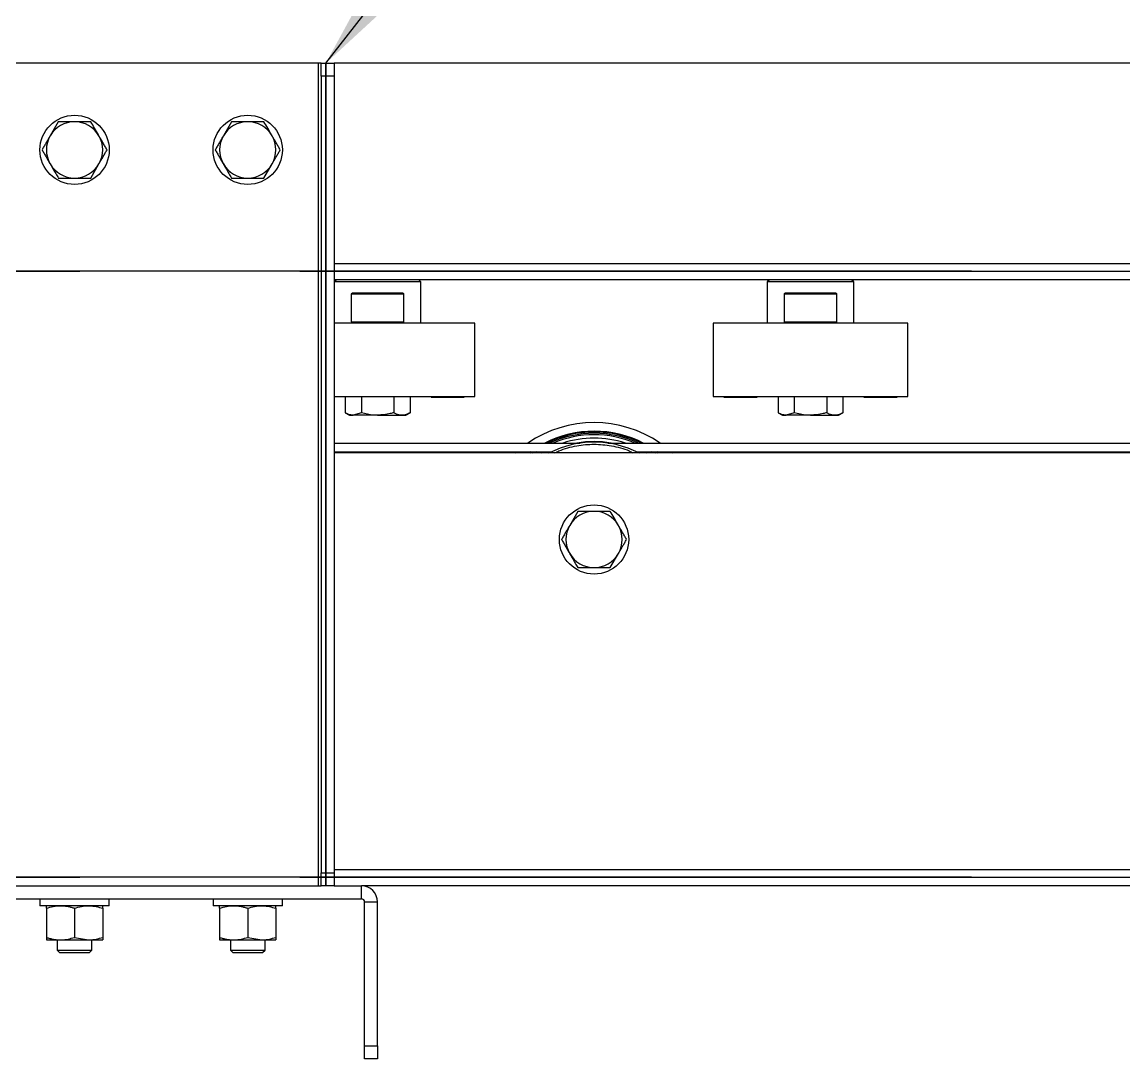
# Model space of a CAD drawing. Header units: millimetres. Extents: x 15 to 415, y 5 to 292.
# Drawn here: x 165.3 to 178.03, y 116.09 to 128.07 of the extents above; entities that cross this region are included whole.
import ezdxf

# ---------------------------------------------------------------- set-up
doc = ezdxf.new("R2010")
doc.units = ezdxf.units.MM
doc.linetypes.add('CENTERX2', pattern=[20.32, 12.7, -2.54, 2.54, -2.54])
doc.dimstyles.new('SLDDIMSTYLE1', dxfattribs={"dimtxt": 0.18, "dimasz": 3.302, "dimexe": 0, "dimexo": 0.0625, "dimgap": 0, "dimtad": 0, "dimtih": 1, "dimtoh": 1, "dimdec": 0, "dimrnd": 1e-09, "dimzin": 0, "dimdsep": 46, "dimtxsty": 'Standard', "dimsah": 1, "dimcen": 0.09, "dimadec": 0, "dimazin": 0, "dimtfac": 3.302, "dimtdec": 0, "dimtofl": 0, "dimtmove": 0, "dimatfit": 3, "dimfxl": 0, "dimfrac": 2, "dimtolj": 1, "dimtzin": 0, "dimarcsym": 0})

msp = doc.modelspace()

# ---------------------------------------------------------------- linework, layer by layer
at = {"color": 7, "linetype": 'Continuous', "lineweight": 25}
for p, q in [((168.72054, 127.58944), (165.0942, 127.58944)), ((168.72054, 127.58944), (168.72054, 118.08944)), ((168.75737, 127.58944), (168.72054, 127.58944)), ((168.75737, 127.43944), (168.75737, 127.58944)), ((168.75737, 127.58944), (168.90737, 127.58944)), ((168.90737, 127.58944), (168.90737, 127.43944)), ((204.90737, 127.58944), (168.90737, 127.58944)), ((168.90737, 127.43944), (168.75737, 127.43944)), ((168.75737, 127.43944), (168.75737, 118.23944)), ((168.90737, 127.43944), (168.90737, 118.23944)), ((165.71973, 126.91444), (165.62591, 126.75194)), ((167.71973, 126.91444), (167.62591, 126.75194)), ((166.095, 126.26444), (166.18882, 126.42694)), ((168.095, 126.26444), (168.18882, 126.42694)), ((168.93237, 125.08944), (168.90737, 125.06444)), ((204.90737, 125.08944), (168.90737, 125.08944)), ((169.40737, 125.06444), (168.90737, 125.06444)), ((169.90737, 125.06444), (169.40737, 125.06444)), ((169.90737, 125.06444), (169.88237, 125.08944)), ((169.90737, 124.58944), (169.90737, 125.06444)), ((173.93237, 125.08944), (173.90737, 125.06444)), ((173.90737, 125.06444), (173.90737, 124.58944)), ((174.40737, 125.06444), (173.90737, 125.06444)), ((174.90737, 125.06444), (174.40737, 125.06444)), ((174.90737, 125.06444), (174.88237, 125.08944)), ((174.90737, 124.58944), (174.90737, 125.06444)), ((169.10737, 124.60444), (169.10737, 124.92444)), ((169.70737, 124.92444), (169.10737, 124.92444)), ((169.12848, 124.93944), (169.68625, 124.93944)), ((169.70737, 124.92444), (169.70737, 124.60444)), ((174.10737, 124.60444), (174.10737, 124.92444)), ((174.70737, 124.92444), (174.10737, 124.92444)), ((174.12848, 124.93944), (174.68625, 124.93944)), ((174.70737, 124.92444), (174.70737, 124.60444)), ((169.10737, 124.60444), (169.70737, 124.60444)), ((174.10737, 124.60444), (174.70737, 124.60444)), ((169.6002, 124.58944), (168.90737, 124.58944)), ((170.53237, 124.58944), (169.6002, 124.58944)), ((170.53237, 123.73944), (170.53237, 124.58944)), ((173.28237, 124.58944), (173.28237, 123.73944)), ((174.6002, 124.58944), (173.28237, 124.58944)), ((175.53237, 124.58944), (174.6002, 124.58944)), ((175.53237, 123.73944), (175.53237, 124.58944)), ((168.90737, 123.73944), (169.6002, 123.73944)), ((169.03209, 123.73944), (169.03209, 123.55347)), ((169.21973, 123.73944), (169.21973, 123.55347)), ((169.595, 123.73944), (169.595, 123.55347)), ((169.6002, 123.73944), (170.53237, 123.73944)), ((169.78264, 123.73944), (169.78264, 123.55347)), ((170.02761, 123.73444), (170.02761, 123.73944)), ((170.03, 123.73444), (170.03, 123.73944)), ((170.03, 123.73444), (170.06065, 123.73444)), ((170.06065, 123.73944), (170.06065, 123.73444)), ((170.06065, 123.73444), (170.07382, 123.73444)), ((170.07382, 123.73444), (170.07382, 123.73944)), ((170.08413, 123.73444), (170.08413, 123.73944)), ((170.08992, 123.73444), (170.08992, 123.73944)), ((170.08992, 123.73444), (170.10156, 123.73444)), ((170.10156, 123.73444), (170.10156, 123.73944)), ((170.10156, 123.73444), (170.11635, 123.73444)), ((170.11635, 123.73444), (170.11635, 123.73944)), ((170.11635, 123.73444), (170.128, 123.73444)), ((170.128, 123.73944), (170.128, 123.73444)), ((170.128, 123.73444), (170.14168, 123.73444)), ((170.14587, 123.73444), (170.14587, 123.73944)), ((170.14587, 123.73444), (170.16031, 123.73444)), ((170.16031, 123.73444), (170.16031, 123.73944)), ((170.17571, 123.73444), (170.17571, 123.73944)), ((170.17571, 123.73444), (170.18465, 123.73444)), ((170.18465, 123.73444), (170.18465, 123.73944)), ((170.18465, 123.73444), (170.19327, 123.73444)), ((170.19327, 123.73444), (170.19327, 123.73944)), ((170.19327, 123.73444), (170.20222, 123.73444)), ((170.20222, 123.73444), (170.20222, 123.73944)), ((170.20222, 123.73444), (170.21086, 123.73444)), ((170.21086, 123.73444), (170.21086, 123.73944)), ((170.21086, 123.73444), (170.21978, 123.73444)), ((170.21978, 123.73444), (170.21978, 123.73944)), ((170.21978, 123.73444), (170.22927, 123.73444)), ((170.22927, 123.73444), (170.22927, 123.73944)), ((170.22927, 123.73444), (170.23689, 123.73444)), ((170.23689, 123.73444), (170.23689, 123.73944)), ((170.23689, 123.73444), (170.24032, 123.73444)), ((170.24032, 123.73444), (170.24032, 123.73944)), ((170.24032, 123.73444), (170.24628, 123.73444)), ((170.25788, 123.73444), (170.26282, 123.73444)), ((170.26174, 123.73444), (170.26174, 123.73944)), ((170.28058, 123.73444), (170.28658, 123.73444)), ((170.28898, 123.73944), (170.28898, 123.73444)), ((170.28908, 123.73444), (170.28908, 123.73944)), ((170.28908, 123.73444), (170.32815, 123.73444)), ((170.32815, 123.73444), (170.32815, 123.73944)), ((170.33893, 123.73944), (170.33893, 123.73444)), ((170.33893, 123.73444), (170.36562, 123.73444)), ((170.36562, 123.73444), (170.36562, 123.73944)), ((170.36687, 123.73444), (170.37695, 123.73444)), ((170.37695, 123.73444), (170.37695, 123.73944)), ((170.37695, 123.73444), (170.38741, 123.73444)), ((170.38741, 123.73444), (170.38741, 123.73944)), ((170.39057, 123.73444), (170.39502, 123.73444)), ((170.39502, 123.73944), (170.39502, 123.73444)), ((170.3978, 123.73444), (170.3978, 123.73944)), ((170.39803, 123.73444), (170.4, 123.73444)), ((170.4, 123.73944), (170.4, 123.73444)), ((170.4021, 123.73444), (170.4021, 123.73944)), ((170.40302, 123.73444), (170.40716, 123.73444)), ((170.40716, 123.73944), (170.40716, 123.73444)), ((173.28237, 123.73944), (174.6002, 123.73944)), ((173.40758, 123.73944), (173.40758, 123.73444)), ((173.40801, 123.73444), (173.40801, 123.73944)), ((173.40801, 123.73444), (173.40872, 123.73444)), ((173.40918, 123.73944), (173.40918, 123.73444)), ((173.4107, 123.73444), (173.4107, 123.73944)), ((173.41693, 123.73444), (173.43462, 123.73444)), ((173.44106, 123.73444), (173.442, 123.73444)), ((173.442, 123.73444), (173.442, 123.73944)), ((173.442, 123.73444), (173.45236, 123.73444)), ((173.45236, 123.73444), (173.45236, 123.73944)), ((173.45236, 123.73444), (173.47266, 123.73444)), ((173.47266, 123.73444), (173.47266, 123.73944)), ((173.47266, 123.73444), (173.48851, 123.73444)), ((173.48857, 123.73444), (173.48857, 123.73944)), ((173.48857, 123.73444), (173.48974, 123.73444)), ((173.48974, 123.73944), (173.48974, 123.73444)), ((173.48974, 123.73444), (173.49985, 123.73444)), ((173.49985, 123.73444), (173.49985, 123.73944)), ((173.51868, 123.73444), (173.51868, 123.73944)), ((173.51868, 123.73444), (173.52386, 123.73444)), ((173.52386, 123.73444), (173.52386, 123.73944)), ((173.52386, 123.73444), (173.53686, 123.73444)), ((173.53891, 123.73444), (173.53891, 123.73944)), ((173.53891, 123.73444), (173.54579, 123.73444)), ((173.54579, 123.73444), (173.54579, 123.73944)), ((173.54579, 123.73444), (173.54771, 123.73444)), ((173.55975, 123.73444), (173.55975, 123.73944)), ((173.55975, 123.73444), (173.56661, 123.73444)), ((173.56661, 123.73444), (173.56661, 123.73944)), ((173.58043, 123.73444), (173.58043, 123.73944)), ((173.58043, 123.73444), (173.58302, 123.73444)), ((173.58343, 123.73444), (173.58343, 123.73944)), ((173.58343, 123.73444), (173.60729, 123.73444)), ((173.60729, 123.73444), (173.60729, 123.73944)), ((173.60936, 123.73944), (173.60936, 123.73444)), ((173.62928, 123.73444), (173.62928, 123.73944)), ((173.63209, 123.73444), (173.63209, 123.73944)), ((173.63209, 123.73444), (173.63473, 123.73444)), ((173.64054, 123.73444), (173.64054, 123.73944)), ((173.64054, 123.73444), (173.65669, 123.73444)), ((173.65669, 123.73444), (173.65669, 123.73944)), ((173.67848, 123.73444), (173.67848, 123.73944)), ((173.68132, 123.73444), (173.68132, 123.73944)), ((173.68132, 123.73444), (173.68276, 123.73444)), ((173.68276, 123.73444), (173.68276, 123.73944)), ((173.68276, 123.73444), (173.69587, 123.73444)), ((173.69587, 123.73444), (173.69587, 123.73944)), ((173.69587, 123.73444), (173.71271, 123.73444)), ((173.71271, 123.73444), (173.71271, 123.73944)), ((173.71271, 123.73444), (173.72573, 123.73444)), ((173.72573, 123.73444), (173.72573, 123.73944)), ((173.72573, 123.73444), (173.78292, 123.73444)), ((173.78292, 123.73444), (173.78292, 123.73944)), ((173.78533, 123.73444), (173.78533, 123.73944)), ((174.03209, 123.73944), (174.03209, 123.55347)), ((174.21973, 123.73944), (174.21973, 123.55347)), ((174.595, 123.73944), (174.595, 123.55347)), ((174.6002, 123.73944), (175.53237, 123.73944)), ((174.78264, 123.73944), (174.78264, 123.55347)), ((175.02761, 123.73444), (175.02761, 123.73944)), ((175.03, 123.73444), (175.03, 123.73944)), ((175.03, 123.73444), (175.06065, 123.73444)), ((175.06065, 123.73944), (175.06065, 123.73444)), ((175.06065, 123.73444), (175.07382, 123.73444)), ((175.07382, 123.73444), (175.07382, 123.73944)), ((175.08413, 123.73444), (175.08413, 123.73944)), ((175.08992, 123.73444), (175.08992, 123.73944)), ((175.08992, 123.73444), (175.10156, 123.73444)), ((175.10156, 123.73444), (175.10156, 123.73944)), ((175.10156, 123.73444), (175.11635, 123.73444)), ((175.11635, 123.73444), (175.11635, 123.73944)), ((175.11635, 123.73444), (175.128, 123.73444)), ((175.128, 123.73944), (175.128, 123.73444)), ((175.128, 123.73444), (175.14168, 123.73444)), ((175.14587, 123.73444), (175.14587, 123.73944)), ((175.14587, 123.73444), (175.16031, 123.73444)), ((175.16031, 123.73444), (175.16031, 123.73944)), ((175.17571, 123.73444), (175.17571, 123.73944)), ((175.17571, 123.73444), (175.18465, 123.73444)), ((175.18465, 123.73444), (175.18465, 123.73944)), ((175.18465, 123.73444), (175.19327, 123.73444)), ((175.19327, 123.73444), (175.19327, 123.73944)), ((175.19327, 123.73444), (175.20222, 123.73444)), ((175.20222, 123.73444), (175.20222, 123.73944)), ((175.20222, 123.73444), (175.21086, 123.73444)), ((175.21086, 123.73444), (175.21086, 123.73944)), ((175.21086, 123.73444), (175.21978, 123.73444)), ((175.21978, 123.73444), (175.21978, 123.73944)), ((175.21978, 123.73444), (175.22927, 123.73444)), ((175.22927, 123.73444), (175.22927, 123.73944)), ((175.22927, 123.73444), (175.23689, 123.73444)), ((175.23689, 123.73444), (175.23689, 123.73944)), ((175.23689, 123.73444), (175.24032, 123.73444)), ((175.24032, 123.73444), (175.24032, 123.73944)), ((175.24032, 123.73444), (175.24628, 123.73444)), ((175.25788, 123.73444), (175.26282, 123.73444)), ((175.26174, 123.73444), (175.26174, 123.73944)), ((175.28058, 123.73444), (175.28658, 123.73444)), ((175.28898, 123.73944), (175.28898, 123.73444)), ((175.28908, 123.73444), (175.28908, 123.73944)), ((175.28908, 123.73444), (175.32815, 123.73444)), ((175.32815, 123.73444), (175.32815, 123.73944)), ((175.33893, 123.73944), (175.33893, 123.73444)), ((175.33893, 123.73444), (175.36562, 123.73444)), ((175.36562, 123.73444), (175.36562, 123.73944)), ((175.36687, 123.73444), (175.37695, 123.73444)), ((175.37695, 123.73444), (175.37695, 123.73944)), ((175.37695, 123.73444), (175.38741, 123.73444)), ((175.38741, 123.73444), (175.38741, 123.73944)), ((175.39057, 123.73444), (175.39502, 123.73444)), ((175.39502, 123.73944), (175.39502, 123.73444)), ((175.3978, 123.73444), (175.3978, 123.73944)), ((175.39803, 123.73444), (175.4, 123.73444)), ((175.4, 123.73944), (175.4, 123.73444)), ((175.4021, 123.73444), (175.4021, 123.73944)), ((175.40302, 123.73444), (175.40716, 123.73444)), ((175.40716, 123.73944), (175.40716, 123.73444)), ((169.03209, 123.55347), (169.08237, 123.52444)), ((169.08237, 123.52444), (169.12591, 123.52444)), ((169.21973, 123.55347), (169.12591, 123.52444)), ((169.40737, 123.52444), (169.12591, 123.52444)), ((169.40737, 123.52444), (169.68882, 123.52444)), ((169.68882, 123.52444), (169.73237, 123.52444)), ((169.73237, 123.52444), (169.78264, 123.55347)), ((174.03209, 123.55347), (174.08237, 123.52444)), ((174.08237, 123.52444), (174.12591, 123.52444)), ((174.21973, 123.55347), (174.12591, 123.52444)), ((174.40737, 123.52444), (174.12591, 123.52444)), ((174.40737, 123.52444), (174.68882, 123.52444)), ((174.68882, 123.52444), (174.73237, 123.52444)), ((174.73237, 123.52444), (174.78264, 123.55347)), ((168.90737, 123.20294), (171.74692, 123.20294)), ((172.06781, 123.20294), (181.74692, 123.20294)), ((168.90737, 123.10294), (171.41906, 123.10294)), ((194.90737, 123.08944), (168.90737, 123.08944)), ((171.00045, 123.08944), (171.01556, 123.10294)), ((171.17571, 123.10294), (171.15737, 123.08944)), ((171.19725, 123.08944), (171.21665, 123.10294)), ((171.24637, 123.10294), (171.22612, 123.08944)), ((172.39567, 123.10294), (181.41906, 123.10294)), ((172.58861, 123.08944), (172.56836, 123.10294)), ((172.59808, 123.10294), (172.61748, 123.08944)), ((172.65737, 123.08944), (172.63902, 123.10294)), ((172.79917, 123.10294), (172.81428, 123.08944)), ((171.71973, 122.41444), (171.62591, 122.25194)), ((172.095, 121.76444), (172.18882, 121.92694)), ((168.75737, 118.23944), (168.90737, 118.23944)), ((168.75737, 118.08944), (168.75737, 118.23944)), ((168.90737, 118.23944), (168.90737, 118.08944)), ((165.0942, 118.08944), (168.72054, 118.08944)), ((168.72054, 118.08944), (168.75737, 118.08944)), ((168.90737, 118.08944), (168.75737, 118.08944)), ((168.90737, 118.08944), (169.22054, 118.08944)), ((169.22054, 117.93944), (169.22054, 118.08944)), ((194.90737, 118.08944), (169.22054, 118.08944)), ((164.5942, 117.93944), (169.22054, 117.93944)), ((165.50737, 117.93944), (165.50737, 117.85944)), ((166.30737, 117.85944), (165.50737, 117.85944)), ((166.30737, 117.85944), (166.30737, 117.93944)), ((167.50737, 117.93944), (167.50737, 117.85944)), ((168.30737, 117.85944), (167.50737, 117.85944)), ((168.30737, 117.85944), (168.30737, 117.93944)), ((169.25737, 117.90261), (169.40737, 117.90261)), ((169.25737, 116.23944), (169.25737, 117.90261)), ((169.40737, 116.23944), (169.40737, 117.90261)), ((165.58237, 117.83042), (165.58237, 117.49347)), ((165.90737, 117.83042), (165.90737, 117.49347)), ((166.23237, 117.83042), (166.23237, 117.49347)), ((167.58237, 117.83042), (167.58237, 117.49347)), ((167.90737, 117.83042), (167.90737, 117.49347)), ((168.23237, 117.83042), (168.23237, 117.49347)), ((165.90737, 117.49347), (166.06987, 117.46444)), ((167.90737, 117.49347), (168.06987, 117.46444)), ((165.58237, 117.46444), (165.74487, 117.46444)), ((165.70737, 117.46444), (165.70737, 117.34717)), ((165.70737, 117.34717), (165.73509, 117.31944)), ((165.70737, 117.34717), (166.10737, 117.34717)), ((165.74487, 117.46444), (166.06987, 117.46444)), ((166.06987, 117.46444), (166.23237, 117.46444)), ((166.07964, 117.31944), (166.10737, 117.34717)), ((166.10737, 117.34717), (166.10737, 117.46444)), ((167.58237, 117.46444), (167.74487, 117.46444)), ((167.70737, 117.46444), (167.70737, 117.34717)), ((167.70737, 117.34717), (167.73509, 117.31944)), ((167.70737, 117.34717), (168.10737, 117.34717)), ((167.74487, 117.46444), (168.06987, 117.46444)), ((168.06987, 117.46444), (168.23237, 117.46444)), ((168.07964, 117.31944), (168.10737, 117.34717)), ((168.10737, 117.34717), (168.10737, 117.46444)), ((165.73509, 117.31944), (166.07964, 117.31944)), ((167.73509, 117.31944), (168.07964, 117.31944)), ((169.25737, 116.08944), (169.25737, 116.23944)), ((169.25737, 116.23944), (169.40737, 116.23944)), ((169.40737, 116.23944), (169.40737, 116.08944)), ((169.40737, 116.08944), (169.25737, 116.08944))]:
    msp.add_line(p, q, dxfattribs=at)
at = {"color": 7, "linetype": 'CENTERX2'}
for p, q in [((168.80837, 127.58944), (168.80837, 118.08944)), ((168.80837, 118.08944), (168.80837, 127.58944)), ((216.90737, 125.18844), (66.90737, 125.18844)), ((66.90737, 125.18844), (216.90737, 125.18844)), ((66.90737, 118.18844), (216.90737, 118.18844)), ((216.90737, 118.18844), (66.90737, 118.18844))]:
    msp.add_line(p, q, dxfattribs=at)
at = {"color": 8, "linetype": 'Continuous', "lineweight": 25}
for p, q in [((168.90737, 125.27627), (204.90737, 125.27627)), ((171.17366, 123.08944), (171.19243, 123.10294)), ((171.29868, 123.08944), (171.32143, 123.10294)), ((171.37941, 123.08944), (171.40581, 123.10294)), ((172.40892, 123.10294), (172.43532, 123.08944)), ((172.4933, 123.10294), (172.51605, 123.08944)), ((172.62231, 123.10294), (172.64107, 123.08944)), ((168.90737, 118.27627), (194.90737, 118.27627))]:
    msp.add_line(p, q, dxfattribs=at)
at = {"color": 7, "linetype": 'Continuous', "lineweight": 25}
for centre in [(165.90737, 126.58944), (167.90737, 126.58944), (171.90737, 122.08944)]:
    msp.add_circle(centre, 0.4, dxfattribs=at)
for centre, radius, start, end in [((165.90737, 126.58944), 0.325, 90, 150), ((165.90737, 126.58944), 0.325, 30, 90), ((167.90737, 126.58944), 0.325, 90, 150), ((167.90737, 126.58944), 0.325, 30, 90), ((165.90737, 126.58944), 0.325, 150, 210), ((165.90737, 126.58944), 0.325, 330, 30), ((167.90737, 126.58944), 0.325, 150, 210), ((167.90737, 126.58944), 0.325, 330, 30), ((165.90737, 126.58944), 0.325, 210, 270), ((165.90737, 126.58944), 0.325, 270, 330), ((167.90737, 126.58944), 0.325, 210, 270), ((167.90737, 126.58944), 0.325, 270, 330), ((171.90737, 122.08944), 1.35, 55.569721, 124.430279), ((171.90737, 122.08944), 1.25, 62.973947, 117.026053), ((171.90737, 122.08944), 1.125, 90, 117.266044), ((171.90737, 122.08944), 1.22649, 65.213844, 114.786156), ((171.90737, 122.08944), 1.21, 90, 113.037645), ((171.90737, 122.08944), 1.21, 66.962355, 90), ((171.90737, 122.08944), 1.125, 62.733956, 90), ((171.90737, 122.08944), 0.325, 90, 150), ((171.90737, 122.08944), 0.325, 30, 90), ((171.90737, 122.08944), 0.325, 150, 210), ((171.90737, 122.08944), 0.325, 330, 30), ((171.90737, 122.08944), 0.325, 210, 270), ((171.90737, 122.08944), 0.325, 270, 330), ((169.22054, 117.90261), 0.18683, 0, 90), ((169.22054, 117.90261), 0.03683, 0, 90)]:
    msp.add_arc(centre, radius, start, end, dxfattribs=at)
at = {"color": 8, "linetype": 'Continuous', "lineweight": 25}
for radius, start, end in [(1.24029, 63.866951, 116.133049), (1.17068, 72.018173, 107.981827), (1.13081, 79.961409, 100.038591)]:
    msp.add_arc((171.90737, 122.08944), radius, start, end, dxfattribs=at)
at = {"color": 7, "linetype": 'Continuous', "lineweight": 25}
for points, knots in [([(165.90737, 126.91444), (165.89201, 126.91444), (165.82851, 126.91444), (165.76664, 126.91444), (165.71973, 126.91444)], [0, 0, 0, 0, 0.241851417, 1, 1, 1, 1]), ([(166.095, 126.91444), (166.08133, 126.91444), (166.02022, 126.91444), (165.95669, 126.91444), (165.90737, 126.91444)], [0, 0, 0, 0, 0.22371328, 1, 1, 1, 1]), ([(166.18882, 126.75194), (166.1866, 126.7558), (166.16976, 126.78496), (166.13801, 126.83996), (166.10943, 126.88947), (166.095, 126.91444)], [0, 0, 0, 0, 0.07007691, 0.53077766, 1, 1, 1, 1]), ([(167.90737, 126.91444), (167.89201, 126.91444), (167.82851, 126.91444), (167.76664, 126.91444), (167.71973, 126.91444)], [0, 0, 0, 0, 0.241851417, 1, 1, 1, 1]), ([(168.095, 126.91444), (168.08133, 126.91444), (168.02022, 126.91444), (167.95669, 126.91444), (167.90737, 126.91444)], [0, 0, 0, 0, 0.22371328, 1, 1, 1, 1]), ([(168.18882, 126.75194), (168.1866, 126.7558), (168.16976, 126.78496), (168.13801, 126.83996), (168.10943, 126.88947), (168.095, 126.91444)], [0, 0, 0, 0, 0.07007691, 0.53077766, 1, 1, 1, 1]), ([(165.62591, 126.75194), (165.62368, 126.74809), (165.61782, 126.73793), (165.6083, 126.72145), (165.59738, 126.70252), (165.58277, 126.67723), (165.5682, 126.652), (165.55372, 126.6269), (165.54286, 126.6081), (165.53568, 126.59567), (165.53209, 126.58944)], [0, 0, 0, 0, 0.070036107, 0.184842993, 0.299816611, 0.41526294, 0.647866756, 0.765024679, 0.882473115, 1, 1, 1, 1]), ([(166.28264, 126.58944), (166.27507, 126.60257), (166.25988, 126.62888), (166.24051, 126.66242), (166.22481, 126.68961), (166.2129, 126.71025), (166.20088, 126.73105), (166.19285, 126.74498), (166.18882, 126.75194)], [0, 0, 0, 0, 0.2473449, 0.49601219, 0.62098533, 0.74684355, 0.87330953, 1, 1, 1, 1]), ([(167.62591, 126.75194), (167.62368, 126.74809), (167.61782, 126.73793), (167.6083, 126.72145), (167.59738, 126.70252), (167.58277, 126.67723), (167.5682, 126.652), (167.55372, 126.6269), (167.54286, 126.6081), (167.53568, 126.59567), (167.53209, 126.58944)], [0, 0, 0, 0, 0.070036107, 0.184842993, 0.299816611, 0.41526294, 0.647866756, 0.765024679, 0.882473115, 1, 1, 1, 1]), ([(168.28264, 126.58944), (168.27507, 126.60257), (168.25988, 126.62888), (168.24051, 126.66242), (168.22481, 126.68961), (168.2129, 126.71025), (168.20088, 126.73105), (168.19285, 126.74498), (168.18882, 126.75194)], [0, 0, 0, 0, 0.2473449, 0.49601219, 0.62098533, 0.74684355, 0.87330953, 1, 1, 1, 1]), ([(165.53209, 126.58944), (165.53587, 126.5829), (165.54721, 126.56325), (165.56644, 126.52995), (165.58994, 126.48924), (165.60985, 126.45475), (165.62189, 126.43391), (165.62591, 126.42694)], [0, 0, 0, 0, 0.12359753, 0.37124782, 0.62101355, 0.87330139, 1, 1, 1, 1]), ([(166.18882, 126.42694), (166.19105, 126.4308), (166.20057, 126.44728), (166.21374, 126.4701), (166.22829, 126.4953), (166.23921, 126.51422), (166.25013, 126.53313), (166.26102, 126.55198), (166.27187, 126.57078), (166.27905, 126.58322), (166.28264, 126.58944)], [0, 0, 0, 0, 0.07003681, 0.29977827, 0.41522575, 0.53148028, 0.64786324, 0.76502233, 0.88247194, 1, 1, 1, 1]), ([(167.53209, 126.58944), (167.53587, 126.5829), (167.54721, 126.56325), (167.56644, 126.52995), (167.58994, 126.48924), (167.60985, 126.45475), (167.62189, 126.43391), (167.62591, 126.42694)], [0, 0, 0, 0, 0.12359753, 0.37124782, 0.62101355, 0.87330139, 1, 1, 1, 1]), ([(168.18882, 126.42694), (168.19105, 126.4308), (168.20057, 126.44728), (168.21374, 126.4701), (168.22829, 126.4953), (168.23921, 126.51422), (168.25013, 126.53313), (168.26102, 126.55198), (168.27187, 126.57078), (168.27905, 126.58322), (168.28264, 126.58944)], [0, 0, 0, 0, 0.07003681, 0.29977827, 0.41522575, 0.53148028, 0.64786324, 0.76502233, 0.88247194, 1, 1, 1, 1]), ([(165.62591, 126.42694), (165.62813, 126.42309), (165.64009, 126.40239), (165.66174, 126.36488), (165.69089, 126.31438), (165.71001, 126.28128), (165.71973, 126.26444)], [0, 0, 0, 0, 0.07005137, 0.3766066, 0.68307341, 1, 1, 1, 1]), ([(167.62591, 126.42694), (167.62813, 126.42309), (167.64009, 126.40239), (167.66174, 126.36488), (167.69089, 126.31438), (167.71001, 126.28128), (167.71973, 126.26444)], [0, 0, 0, 0, 0.07005137, 0.3766066, 0.68307341, 1, 1, 1, 1]), ([(165.71973, 126.26444), (165.7429, 126.26444), (165.78945, 126.26444), (165.84489, 126.26444), (165.88435, 126.26444), (165.89969, 126.26444), (165.90737, 126.26444)], [0, 0, 0, 0, 0.37742408, 0.75834263, 0.87907343, 1, 1, 1, 1]), ([(165.90737, 126.26444), (165.95669, 126.26444), (166.02022, 126.26444), (166.08133, 126.26444), (166.095, 126.26444)], [0, 0, 0, 0, 0.77628672, 1, 1, 1, 1]), ([(167.71973, 126.26444), (167.7429, 126.26444), (167.78945, 126.26444), (167.84489, 126.26444), (167.88435, 126.26444), (167.89969, 126.26444), (167.90737, 126.26444)], [0, 0, 0, 0, 0.37742408, 0.75834263, 0.87907343, 1, 1, 1, 1]), ([(167.90737, 126.26444), (167.95669, 126.26444), (168.02022, 126.26444), (168.08133, 126.26444), (168.095, 126.26444)], [0, 0, 0, 0, 0.77628672, 1, 1, 1, 1]), ([(169.10737, 124.92444), (169.10749, 124.92566), (169.10772, 124.92809), (169.10966, 124.93174), (169.11251, 124.93466), (169.11605, 124.93684), (169.11979, 124.93831), (169.12396, 124.93927), (169.12697, 124.93938), (169.12848, 124.93944)], [0, 0, 0, 0, 0.11116437, 0.22155782, 0.39117964, 0.52732907, 0.66706995, 0.83215896, 1, 1, 1, 1]), ([(169.68625, 124.93944), (169.68832, 124.93933), (169.69254, 124.93911), (169.69812, 124.93725), (169.70209, 124.93473), (169.70451, 124.93227), (169.70611, 124.92991), (169.70718, 124.92721), (169.70731, 124.92526), (169.70737, 124.92444)], [0, 0, 0, 0, 0.229450284, 0.466684963, 0.643088592, 0.731025051, 0.821782574, 0.924949013, 1, 1, 1, 1]), ([(174.10737, 124.92444), (174.10749, 124.92566), (174.10772, 124.92809), (174.10966, 124.93174), (174.11251, 124.93466), (174.11605, 124.93684), (174.11979, 124.93831), (174.12396, 124.93927), (174.12697, 124.93938), (174.12848, 124.93944)], [0, 0, 0, 0, 0.11116437, 0.22155782, 0.39117964, 0.52732907, 0.66706995, 0.83215896, 1, 1, 1, 1]), ([(174.68625, 124.93944), (174.68832, 124.93933), (174.69254, 124.93911), (174.69812, 124.93725), (174.70209, 124.93473), (174.70451, 124.93227), (174.70611, 124.92991), (174.70718, 124.92721), (174.70731, 124.92526), (174.70737, 124.92444)], [0, 0, 0, 0, 0.229450284, 0.466684963, 0.643088592, 0.731025051, 0.821782574, 0.924949013, 1, 1, 1, 1]), ([(169.12848, 124.58944), (169.12641, 124.58956), (169.1222, 124.58978), (169.11662, 124.59164), (169.11264, 124.59416), (169.11022, 124.59662), (169.10862, 124.59898), (169.10755, 124.60168), (169.10742, 124.60362), (169.10737, 124.60444)], [0, 0, 0, 0, 0.22945028, 0.46668496, 0.64308859, 0.73102505, 0.82178257, 0.92494901, 1, 1, 1, 1]), ([(169.70737, 124.60444), (169.70725, 124.60323), (169.70701, 124.6008), (169.70508, 124.59714), (169.70222, 124.59423), (169.69868, 124.59205), (169.69494, 124.59058), (169.69077, 124.58962), (169.68776, 124.5895), (169.68625, 124.58944)], [0, 0, 0, 0, 0.111164368, 0.221557819, 0.391179643, 0.527329074, 0.667069947, 0.83215896, 1, 1, 1, 1]), ([(174.12848, 124.58944), (174.12641, 124.58956), (174.1222, 124.58978), (174.11662, 124.59164), (174.11264, 124.59416), (174.11022, 124.59662), (174.10862, 124.59898), (174.10755, 124.60168), (174.10742, 124.60362), (174.10737, 124.60444)], [0, 0, 0, 0, 0.22945028, 0.46668496, 0.64308859, 0.73102505, 0.82178257, 0.92494901, 1, 1, 1, 1]), ([(174.70737, 124.60444), (174.70725, 124.60323), (174.70701, 124.6008), (174.70508, 124.59714), (174.70222, 124.59423), (174.69868, 124.59205), (174.69494, 124.59058), (174.69077, 124.58962), (174.68776, 124.5895), (174.68625, 124.58944)], [0, 0, 0, 0, 0.111164368, 0.221557819, 0.391179643, 0.527329074, 0.667069947, 0.83215896, 1, 1, 1, 1]), ([(170.02509, 123.73444), (170.02501, 123.73444), (170.02473, 123.73444), (170.02586, 123.73444), (170.02714, 123.73444), (170.02761, 123.73444)], [0, 0, 0, 0, 0.213141412, 0.716613509, 1, 1, 1, 1]), ([(170.02761, 123.73444), (170.02779, 123.73444), (170.02814, 123.73444), (170.02891, 123.73444), (170.02956, 123.73444), (170.03, 123.73444)], [0, 0, 0, 0, 0.25045902, 0.50101274, 1, 1, 1, 1]), ([(170.0748, 123.73444), (170.075, 123.73444), (170.07667, 123.73444), (170.08, 123.73444), (170.08288, 123.73444), (170.08413, 123.73444)], [0, 0, 0, 0, 0.070676211, 0.595397325, 1, 1, 1, 1]), ([(170.08413, 123.73444), (170.08554, 123.73444), (170.08737, 123.73444), (170.08889, 123.73444), (170.08923, 123.73444)], [0, 0, 0, 0, 0.776278305, 1, 1, 1, 1]), ([(170.14289, 123.73444), (170.14293, 123.73444), (170.143, 123.73444), (170.14487, 123.73444), (170.14587, 123.73444)], [0, 0, 0, 0, 0.466699885, 1, 1, 1, 1]), ([(170.16031, 123.73444), (170.16244, 123.73444), (170.16558, 123.73444), (170.17176, 123.73444), (170.17686, 123.73444), (170.18006, 123.73444), (170.18175, 123.73444)], [0, 0, 0, 0, 0.40461672, 0.59534225, 0.78652504, 1, 1, 1, 1]), ([(170.24792, 123.73444), (170.24817, 123.73444), (170.24885, 123.73444), (170.25237, 123.73444), (170.25715, 123.73444), (170.26059, 123.73444), (170.26174, 123.73444)], [0, 0, 0, 0, 0.18044363, 0.4996936, 0.83322072, 1, 1, 1, 1]), ([(170.26174, 123.73444), (170.26246, 123.73444), (170.26389, 123.73444), (170.26612, 123.73444), (170.26842, 123.73444), (170.27059, 123.73444), (170.27259, 123.73444), (170.27442, 123.73444), (170.27622, 123.73444), (170.27796, 123.73444), (170.27962, 123.73444), (170.2812, 123.73444), (170.28271, 123.73444), (170.28408, 123.73444), (170.28533, 123.73444), (170.28643, 123.73444), (170.28739, 123.73444), (170.28826, 123.73444), (170.28873, 123.73444), (170.28898, 123.73444)], [0, 0, 0, 0, 0.066288783, 0.132991791, 0.201562368, 0.271107442, 0.325847513, 0.381019548, 0.43752861, 0.494429813, 0.549154813, 0.604226181, 0.660586697, 0.71743599, 0.770937773, 0.824914528, 0.880367041, 0.936276947, 1, 1, 1, 1]), ([(170.27098, 123.73444), (170.27096, 123.73444), (170.27089, 123.73444), (170.27096, 123.73444), (170.27108, 123.73444), (170.27136, 123.73444), (170.2717, 123.73444), (170.27202, 123.73444), (170.27213, 123.73444)], [0, 0, 0, 0, 0.09795091, 0.2787516, 0.46031045, 0.59478195, 0.86465331, 1, 1, 1, 1]), ([(170.32815, 123.73444), (170.32845, 123.73444), (170.32904, 123.73444), (170.32996, 123.73444), (170.33091, 123.73444), (170.33181, 123.73444), (170.33265, 123.73444), (170.33343, 123.73444), (170.3342, 123.73444), (170.33492, 123.73444), (170.33559, 123.73444), (170.33621, 123.73444), (170.33679, 123.73444), (170.33731, 123.73444), (170.33776, 123.73444), (170.33815, 123.73444), (170.33848, 123.73444), (170.33873, 123.73444), (170.33887, 123.73444), (170.33893, 123.73444)], [0, 0, 0, 0, 0.06907481, 0.13836498, 0.2094942, 0.28183557, 0.34134062, 0.40136976, 0.46289835, 0.52490516, 0.58072871, 0.63695146, 0.69455548, 0.75269614, 0.80456157, 0.85688766, 0.91058525, 0.96461916, 1, 1, 1, 1]), ([(170.38881, 123.73444), (170.38922, 123.73444), (170.39122, 123.73444), (170.39321, 123.73444), (170.39479, 123.73444)], [0, 0, 0, 0, 0.20878597, 1, 1, 1, 1]), ([(170.3978, 123.73444), (170.39757, 123.73444), (170.3971, 123.73444), (170.3964, 123.73444), (170.39571, 123.73444), (170.39525, 123.73444), (170.39502, 123.73444)], [0, 0, 0, 0, 0.2506984, 0.50128538, 0.7506427, 1, 1, 1, 1]), ([(170.4, 123.73444), (170.40018, 123.73444), (170.40053, 123.73444), (170.40121, 123.73444), (170.40174, 123.73444), (170.4021, 123.73444)], [0, 0, 0, 0, 0.25063043, 0.50121468, 1, 1, 1, 1]), ([(173.40758, 123.73444), (173.40762, 123.73444), (173.4077, 123.73444), (173.40782, 123.73444), (173.40794, 123.73444), (173.40801, 123.73444)], [0, 0, 0, 0, 0.250499317, 0.500932682, 1, 1, 1, 1]), ([(173.4107, 123.73444), (173.41403, 123.73444), (173.42068, 123.73444), (173.42943, 123.73444), (173.43486, 123.73444), (173.43697, 123.73444)], [0, 0, 0, 0, 0.37999062, 0.75962697, 1, 1, 1, 1]), ([(173.44037, 123.73444), (173.44034, 123.73444), (173.44028, 123.73444), (173.44052, 123.73444), (173.44077, 123.73444), (173.44111, 123.73444), (173.44153, 123.73444), (173.44184, 123.73444), (173.442, 123.73444)], [0, 0, 0, 0, 0.27327484, 0.42109323, 0.56521825, 0.70965688, 0.85477745, 1, 1, 1, 1]), ([(173.48881, 123.73444), (173.48872, 123.73444), (173.48855, 123.73444), (173.48847, 123.73444), (173.48851, 123.73444), (173.48872, 123.73444), (173.48908, 123.73444), (173.48949, 123.73444), (173.48974, 123.73444)], [0, 0, 0, 0, 0.152197334, 0.305380708, 0.459976358, 0.618868193, 0.778979022, 1, 1, 1, 1]), ([(173.49985, 123.73444), (173.50085, 123.73444), (173.50278, 123.73444), (173.50797, 123.73444), (173.51191, 123.73444), (173.51398, 123.73444), (173.51416, 123.73444)], [0, 0, 0, 0, 0.344424767, 0.669956478, 0.972021358, 1, 1, 1, 1]), ([(173.51635, 123.73444), (173.51634, 123.73444), (173.51625, 123.73444), (173.51629, 123.73444), (173.51647, 123.73444), (173.51677, 123.73444), (173.51726, 123.73444), (173.51791, 123.73444), (173.51843, 123.73444), (173.51868, 123.73444)], [0, 0, 0, 0, 0.01653062, 0.21682148, 0.31828921, 0.48616051, 0.65522941, 0.82729332, 1, 1, 1, 1]), ([(173.53675, 123.73444), (173.5368, 123.73444), (173.5369, 123.73444), (173.53827, 123.73444), (173.53891, 123.73444)], [0, 0, 0, 0, 0.52656025, 1, 1, 1, 1]), ([(173.54579, 123.73444), (173.54665, 123.73444), (173.54839, 123.73444), (173.55166, 123.73444), (173.55435, 123.73444), (173.55546, 123.73444)], [0, 0, 0, 0, 0.36861676, 0.73972635, 1, 1, 1, 1]), ([(173.55692, 123.73444), (173.55692, 123.73444), (173.5569, 123.73444), (173.55835, 123.73444), (173.55957, 123.73444), (173.55975, 123.73444)], [0, 0, 0, 0, 0.15876781, 0.87607023, 1, 1, 1, 1]), ([(173.56661, 123.73444), (173.56805, 123.73444), (173.5705, 123.73444), (173.57579, 123.73444), (173.57899, 123.73444), (173.58043, 123.73444)], [0, 0, 0, 0, 0.43959189, 0.74804775, 1, 1, 1, 1]), ([(173.60729, 123.73444), (173.60745, 123.73444), (173.60776, 123.73444), (173.60842, 123.73444), (173.60898, 123.73444), (173.60936, 123.73444)], [0, 0, 0, 0, 0.25034864, 0.5007655, 1, 1, 1, 1]), ([(173.60936, 123.73444), (173.61103, 123.73444), (173.61384, 123.73444), (173.61913, 123.73444), (173.6243, 123.73444), (173.62754, 123.73444), (173.62928, 123.73444)], [0, 0, 0, 0, 0.31857247, 0.53405374, 0.75020241, 1, 1, 1, 1]), ([(173.62928, 123.73444), (173.62953, 123.73444), (173.63003, 123.73444), (173.63094, 123.73444), (173.63163, 123.73444), (173.63209, 123.73444)], [0, 0, 0, 0, 0.25082463, 0.50196507, 1, 1, 1, 1]), ([(173.636, 123.73444), (173.63606, 123.73444), (173.6362, 123.73444), (173.6382, 123.73444), (173.63995, 123.73444), (173.64054, 123.73444)], [0, 0, 0, 0, 0.29169999, 0.76254839, 1, 1, 1, 1]), ([(173.65669, 123.73444), (173.65831, 123.73444), (173.66101, 123.73444), (173.6662, 123.73444), (173.67138, 123.73444), (173.67552, 123.73444), (173.67784, 123.73444), (173.67848, 123.73444)], [0, 0, 0, 0, 0.29156218, 0.48449602, 0.67811868, 0.91155997, 1, 1, 1, 1]), ([(173.67848, 123.73444), (173.67872, 123.73444), (173.67921, 123.73444), (173.68017, 123.73444), (173.68086, 123.73444), (173.68132, 123.73444)], [0, 0, 0, 0, 0.25018906, 0.50040982, 1, 1, 1, 1]), ([(173.78292, 123.73444), (173.78313, 123.73444), (173.78357, 123.73444), (173.7844, 123.73444), (173.78496, 123.73444), (173.78533, 123.73444)], [0, 0, 0, 0, 0.25036926, 0.50078188, 1, 1, 1, 1]), ([(173.78533, 123.73444), (173.78714, 123.73444), (173.78952, 123.73444), (173.78962, 123.73444), (173.78964, 123.73444)], [0, 0, 0, 0, 0.75607246, 1, 1, 1, 1]), ([(175.02509, 123.73444), (175.02501, 123.73444), (175.02473, 123.73444), (175.02586, 123.73444), (175.02714, 123.73444), (175.02761, 123.73444)], [0, 0, 0, 0, 0.213141412, 0.716613509, 1, 1, 1, 1]), ([(175.02761, 123.73444), (175.02779, 123.73444), (175.02814, 123.73444), (175.02891, 123.73444), (175.02956, 123.73444), (175.03, 123.73444)], [0, 0, 0, 0, 0.25045902, 0.50101274, 1, 1, 1, 1]), ([(175.0748, 123.73444), (175.075, 123.73444), (175.07667, 123.73444), (175.08, 123.73444), (175.08288, 123.73444), (175.08413, 123.73444)], [0, 0, 0, 0, 0.070676211, 0.595397325, 1, 1, 1, 1]), ([(175.08413, 123.73444), (175.08554, 123.73444), (175.08737, 123.73444), (175.08889, 123.73444), (175.08923, 123.73444)], [0, 0, 0, 0, 0.776278305, 1, 1, 1, 1]), ([(175.14289, 123.73444), (175.14293, 123.73444), (175.143, 123.73444), (175.14487, 123.73444), (175.14587, 123.73444)], [0, 0, 0, 0, 0.466699885, 1, 1, 1, 1]), ([(175.16031, 123.73444), (175.16244, 123.73444), (175.16558, 123.73444), (175.17176, 123.73444), (175.17686, 123.73444), (175.18006, 123.73444), (175.18175, 123.73444)], [0, 0, 0, 0, 0.40461672, 0.59534225, 0.78652504, 1, 1, 1, 1]), ([(175.24792, 123.73444), (175.24817, 123.73444), (175.24885, 123.73444), (175.25237, 123.73444), (175.25715, 123.73444), (175.26059, 123.73444), (175.26174, 123.73444)], [0, 0, 0, 0, 0.18044363, 0.4996936, 0.83322072, 1, 1, 1, 1]), ([(175.26174, 123.73444), (175.26246, 123.73444), (175.26389, 123.73444), (175.26612, 123.73444), (175.26842, 123.73444), (175.27059, 123.73444), (175.27259, 123.73444), (175.27442, 123.73444), (175.27622, 123.73444), (175.27796, 123.73444), (175.27962, 123.73444), (175.2812, 123.73444), (175.28271, 123.73444), (175.28408, 123.73444), (175.28533, 123.73444), (175.28643, 123.73444), (175.28739, 123.73444), (175.28826, 123.73444), (175.28873, 123.73444), (175.28898, 123.73444)], [0, 0, 0, 0, 0.066288783, 0.132991791, 0.201562368, 0.271107442, 0.325847513, 0.381019548, 0.43752861, 0.494429813, 0.549154813, 0.604226181, 0.660586697, 0.71743599, 0.770937773, 0.824914528, 0.880367041, 0.936276947, 1, 1, 1, 1]), ([(175.27098, 123.73444), (175.27096, 123.73444), (175.27089, 123.73444), (175.27096, 123.73444), (175.27108, 123.73444), (175.27136, 123.73444), (175.2717, 123.73444), (175.27202, 123.73444), (175.27213, 123.73444)], [0, 0, 0, 0, 0.09795091, 0.2787516, 0.46031045, 0.59478195, 0.86465331, 1, 1, 1, 1]), ([(175.32815, 123.73444), (175.32845, 123.73444), (175.32904, 123.73444), (175.32996, 123.73444), (175.33091, 123.73444), (175.33181, 123.73444), (175.33265, 123.73444), (175.33343, 123.73444), (175.3342, 123.73444), (175.33492, 123.73444), (175.33559, 123.73444), (175.33621, 123.73444), (175.33679, 123.73444), (175.33731, 123.73444), (175.33776, 123.73444), (175.33815, 123.73444), (175.33848, 123.73444), (175.33873, 123.73444), (175.33887, 123.73444), (175.33893, 123.73444)], [0, 0, 0, 0, 0.06907481, 0.13836498, 0.2094942, 0.28183557, 0.34134062, 0.40136976, 0.46289835, 0.52490516, 0.58072871, 0.63695146, 0.69455548, 0.75269614, 0.80456157, 0.85688766, 0.91058525, 0.96461916, 1, 1, 1, 1]), ([(175.38881, 123.73444), (175.38922, 123.73444), (175.39122, 123.73444), (175.39321, 123.73444), (175.39479, 123.73444)], [0, 0, 0, 0, 0.20878597, 1, 1, 1, 1]), ([(175.3978, 123.73444), (175.39757, 123.73444), (175.3971, 123.73444), (175.3964, 123.73444), (175.39571, 123.73444), (175.39525, 123.73444), (175.39502, 123.73444)], [0, 0, 0, 0, 0.2506984, 0.50128538, 0.7506427, 1, 1, 1, 1]), ([(175.4, 123.73444), (175.40018, 123.73444), (175.40053, 123.73444), (175.40121, 123.73444), (175.40174, 123.73444), (175.4021, 123.73444)], [0, 0, 0, 0, 0.25063043, 0.50121468, 1, 1, 1, 1]), ([(169.12591, 123.52444), (169.12368, 123.52448), (169.11782, 123.52456), (169.1083, 123.52541), (169.09738, 123.52718), (169.08277, 123.53064), (169.0682, 123.53565), (169.05372, 123.54203), (169.04286, 123.54741), (169.03568, 123.55145), (169.03209, 123.55347)], [0, 0, 0, 0, 0.07003611, 0.18484299, 0.29981661, 0.41526294, 0.64786676, 0.76502468, 0.88247311, 1, 1, 1, 1]), ([(169.40737, 123.52444), (169.39201, 123.52479), (169.32851, 123.52624), (169.26664, 123.54173), (169.21973, 123.55347)], [0, 0, 0, 0, 0.241851417, 1, 1, 1, 1]), ([(169.595, 123.55347), (169.58133, 123.54965), (169.52022, 123.53255), (169.45669, 123.52799), (169.40737, 123.52444)], [0, 0, 0, 0, 0.22371328, 1, 1, 1, 1]), ([(169.68882, 123.52444), (169.6866, 123.52448), (169.67465, 123.52465), (169.65299, 123.52809), (169.62384, 123.53792), (169.60472, 123.54823), (169.595, 123.55347)], [0, 0, 0, 0, 0.07005137, 0.3766066, 0.68307341, 1, 1, 1, 1]), ([(169.78264, 123.55347), (169.77887, 123.55135), (169.76752, 123.54498), (169.74829, 123.5361), (169.72479, 123.52839), (169.70488, 123.52486), (169.69285, 123.52455), (169.68882, 123.52444)], [0, 0, 0, 0, 0.12359753, 0.37124782, 0.62101355, 0.87330139, 1, 1, 1, 1]), ([(174.12591, 123.52444), (174.12368, 123.52448), (174.11782, 123.52456), (174.1083, 123.52541), (174.09738, 123.52718), (174.08277, 123.53064), (174.0682, 123.53565), (174.05372, 123.54203), (174.04286, 123.54741), (174.03568, 123.55145), (174.03209, 123.55347)], [0, 0, 0, 0, 0.07003611, 0.18484299, 0.29981661, 0.41526294, 0.64786676, 0.76502468, 0.88247311, 1, 1, 1, 1]), ([(174.40737, 123.52444), (174.39201, 123.52479), (174.32851, 123.52624), (174.26664, 123.54173), (174.21973, 123.55347)], [0, 0, 0, 0, 0.241851417, 1, 1, 1, 1]), ([(174.595, 123.55347), (174.58133, 123.54965), (174.52022, 123.53255), (174.45669, 123.52799), (174.40737, 123.52444)], [0, 0, 0, 0, 0.22371328, 1, 1, 1, 1]), ([(174.68882, 123.52444), (174.6866, 123.52448), (174.67465, 123.52465), (174.65299, 123.52809), (174.62384, 123.53792), (174.60472, 123.54823), (174.595, 123.55347)], [0, 0, 0, 0, 0.07005137, 0.3766066, 0.68307341, 1, 1, 1, 1]), ([(174.78264, 123.55347), (174.77887, 123.55135), (174.76752, 123.54498), (174.74829, 123.5361), (174.72479, 123.52839), (174.70488, 123.52486), (174.69285, 123.52455), (174.68882, 123.52444)], [0, 0, 0, 0, 0.12359753, 0.37124782, 0.62101355, 0.87330139, 1, 1, 1, 1]), ([(171.90737, 122.41444), (171.89201, 122.41444), (171.82851, 122.41444), (171.76664, 122.41444), (171.71973, 122.41444)], [0, 0, 0, 0, 0.241851417, 1, 1, 1, 1]), ([(172.095, 122.41444), (172.08133, 122.41444), (172.02022, 122.41444), (171.95669, 122.41444), (171.90737, 122.41444)], [0, 0, 0, 0, 0.22371328, 1, 1, 1, 1]), ([(172.18882, 122.25194), (172.1866, 122.2558), (172.16976, 122.28496), (172.13801, 122.33996), (172.10943, 122.38947), (172.095, 122.41444)], [0, 0, 0, 0, 0.070076912, 0.530777664, 1, 1, 1, 1]), ([(171.62591, 122.25194), (171.62368, 122.24809), (171.61782, 122.23793), (171.6083, 122.22145), (171.59738, 122.20252), (171.58277, 122.17723), (171.5682, 122.152), (171.55372, 122.1269), (171.54286, 122.1081), (171.53568, 122.09567), (171.53209, 122.08944)], [0, 0, 0, 0, 0.070036107, 0.184842993, 0.299816611, 0.41526294, 0.647866756, 0.765024679, 0.882473115, 1, 1, 1, 1]), ([(172.28264, 122.08944), (172.27507, 122.10257), (172.25988, 122.12888), (172.24051, 122.16242), (172.22481, 122.18961), (172.2129, 122.21025), (172.20088, 122.23105), (172.19285, 122.24498), (172.18882, 122.25194)], [0, 0, 0, 0, 0.2473449, 0.49601219, 0.62098533, 0.74684355, 0.87330953, 1, 1, 1, 1]), ([(171.53209, 122.08944), (171.53587, 122.0829), (171.54721, 122.06325), (171.56644, 122.02995), (171.58994, 121.98924), (171.60985, 121.95475), (171.62189, 121.93391), (171.62591, 121.92694)], [0, 0, 0, 0, 0.12359753, 0.37124782, 0.62101355, 0.87330139, 1, 1, 1, 1]), ([(172.18882, 121.92694), (172.19105, 121.9308), (172.20057, 121.94728), (172.21374, 121.9701), (172.22829, 121.9953), (172.23921, 122.01422), (172.25013, 122.03313), (172.26102, 122.05198), (172.27187, 122.07078), (172.27905, 122.08322), (172.28264, 122.08944)], [0, 0, 0, 0, 0.07003681, 0.29977827, 0.41522575, 0.53148028, 0.64786324, 0.76502233, 0.88247194, 1, 1, 1, 1]), ([(171.62591, 121.92694), (171.62813, 121.92309), (171.64009, 121.90239), (171.66174, 121.86488), (171.69089, 121.81438), (171.71001, 121.78128), (171.71973, 121.76444)], [0, 0, 0, 0, 0.070051373, 0.376606602, 0.683073408, 1, 1, 1, 1]), ([(171.71973, 121.76444), (171.7429, 121.76444), (171.78945, 121.76444), (171.84489, 121.76444), (171.88435, 121.76444), (171.89969, 121.76444), (171.90737, 121.76444)], [0, 0, 0, 0, 0.37742408, 0.75834263, 0.87907343, 1, 1, 1, 1]), ([(171.90737, 121.76444), (171.95669, 121.76444), (172.02022, 121.76444), (172.08133, 121.76444), (172.095, 121.76444)], [0, 0, 0, 0, 0.77628672, 1, 1, 1, 1]), ([(165.58237, 117.83042), (165.60876, 117.83853), (165.66202, 117.8549), (165.71708, 117.85792), (165.74487, 117.85944)], [0, 0, 0, 0, 0.49545796, 1, 1, 1, 1]), ([(165.58237, 117.83042), (165.58237, 117.8348), (165.58237, 117.85181), (165.58237, 117.85619), (165.58237, 117.85944)], [0, 0, 0, 0, 0.257551345, 1, 1, 1, 1]), ([(165.74487, 117.85944), (165.74872, 117.85941), (165.7652, 117.85927), (165.79437, 117.85709), (165.83225, 117.85108), (165.87002, 117.84225), (165.8949, 117.83437), (165.90737, 117.83042)], [0, 0, 0, 0, 0.07004251, 0.29980267, 0.53082452, 0.76502218, 1, 1, 1, 1]), ([(165.90737, 117.83042), (165.93376, 117.83853), (165.98702, 117.8549), (166.04208, 117.85792), (166.06987, 117.85944)], [0, 0, 0, 0, 0.49545796, 1, 1, 1, 1]), ([(166.06987, 117.85944), (166.07372, 117.85942), (166.12859, 117.859), (166.18237, 117.84419), (166.23237, 117.83042)], [0, 0, 0, 0, 0.07021477, 1, 1, 1, 1]), ([(166.23237, 117.83042), (166.23237, 117.8348), (166.23237, 117.85181), (166.23237, 117.85619), (166.23237, 117.85944)], [0, 0, 0, 0, 0.25755135, 1, 1, 1, 1]), ([(167.58237, 117.83042), (167.60876, 117.83853), (167.66202, 117.8549), (167.71708, 117.85792), (167.74487, 117.85944)], [0, 0, 0, 0, 0.49545796, 1, 1, 1, 1]), ([(167.58237, 117.83042), (167.58237, 117.8348), (167.58237, 117.85181), (167.58237, 117.85619), (167.58237, 117.85944)], [0, 0, 0, 0, 0.257551345, 1, 1, 1, 1]), ([(167.74487, 117.85944), (167.74872, 117.85941), (167.7652, 117.85927), (167.79437, 117.85709), (167.83225, 117.85108), (167.87002, 117.84225), (167.8949, 117.83437), (167.90737, 117.83042)], [0, 0, 0, 0, 0.07004251, 0.29980267, 0.53082452, 0.76502218, 1, 1, 1, 1]), ([(167.90737, 117.83042), (167.93376, 117.83853), (167.98702, 117.8549), (168.04208, 117.85792), (168.06987, 117.85944)], [0, 0, 0, 0, 0.49545796, 1, 1, 1, 1]), ([(168.06987, 117.85944), (168.07372, 117.85942), (168.12859, 117.859), (168.18237, 117.84419), (168.23237, 117.83042)], [0, 0, 0, 0, 0.07021477, 1, 1, 1, 1]), ([(168.23237, 117.83042), (168.23237, 117.8348), (168.23237, 117.85181), (168.23237, 117.85619), (168.23237, 117.85944)], [0, 0, 0, 0, 0.25755135, 1, 1, 1, 1]), ([(165.58237, 117.49347), (165.59548, 117.48932), (165.62176, 117.48101), (165.66209, 117.47189), (165.70319, 117.46564), (165.73094, 117.46484), (165.74487, 117.46444)], [0, 0, 0, 0, 0.247268614, 0.495362565, 0.746874005, 1, 1, 1, 1]), ([(165.58237, 117.49347), (165.58237, 117.48909), (165.58237, 117.47208), (165.58237, 117.4677), (165.58237, 117.46444)], [0, 0, 0, 0, 0.25755135, 1, 1, 1, 1]), ([(165.74487, 117.46444), (165.74872, 117.46447), (165.80359, 117.46489), (165.85737, 117.4797), (165.90737, 117.49347)], [0, 0, 0, 0, 0.07021477, 1, 1, 1, 1]), ([(166.06987, 117.46444), (166.07372, 117.46447), (166.12859, 117.46489), (166.18237, 117.4797), (166.23237, 117.49347)], [0, 0, 0, 0, 0.07021477, 1, 1, 1, 1]), ([(166.23237, 117.49347), (166.23237, 117.48909), (166.23237, 117.47208), (166.23237, 117.4677), (166.23237, 117.46444)], [0, 0, 0, 0, 0.257551345, 1, 1, 1, 1]), ([(167.58237, 117.49347), (167.59548, 117.48932), (167.62176, 117.48101), (167.66209, 117.47189), (167.70319, 117.46564), (167.73094, 117.46484), (167.74487, 117.46444)], [0, 0, 0, 0, 0.247268614, 0.495362565, 0.746874005, 1, 1, 1, 1]), ([(167.58237, 117.49347), (167.58237, 117.48909), (167.58237, 117.47208), (167.58237, 117.4677), (167.58237, 117.46444)], [0, 0, 0, 0, 0.25755135, 1, 1, 1, 1]), ([(167.74487, 117.46444), (167.74872, 117.46447), (167.80359, 117.46489), (167.85737, 117.4797), (167.90737, 117.49347)], [0, 0, 0, 0, 0.07021477, 1, 1, 1, 1]), ([(168.06987, 117.46444), (168.07372, 117.46447), (168.12859, 117.46489), (168.18237, 117.4797), (168.23237, 117.49347)], [0, 0, 0, 0, 0.07021477, 1, 1, 1, 1]), ([(168.23237, 117.49347), (168.23237, 117.48909), (168.23237, 117.47208), (168.23237, 117.4677), (168.23237, 117.46444)], [0, 0, 0, 0, 0.257551345, 1, 1, 1, 1])]:
    msp.add_open_spline(points, degree=3, knots=knots, dxfattribs=at)
at = {"color": 8, "linetype": 'Continuous', "lineweight": 25}
msp.add_open_spline([(171.45247, 123.08944), (171.46905, 123.09724), (171.54991, 123.13527), (171.70236, 123.1759), (171.90751, 123.19628), (172.11176, 123.17482), (172.26457, 123.13887), (172.34168, 123.09728), (172.35622, 123.08944)], degree=3, knots=[0, 0, 0, 0, 0.05890759, 0.28736724, 0.50291563, 0.71846401, 0.94692366, 1, 1, 1, 1], dxfattribs=at)

# ---------------------------------------------------------------- leaders
at = {"color": 7, "linetype": 'Continuous', "lineweight": 0}
msp.add_leader([(168.80837, 127.58944), (174.35145, 134.6916)], dimstyle='SLDDIMSTYLE1', dxfattribs=at)

doc.saveas('drawing.dxf')
